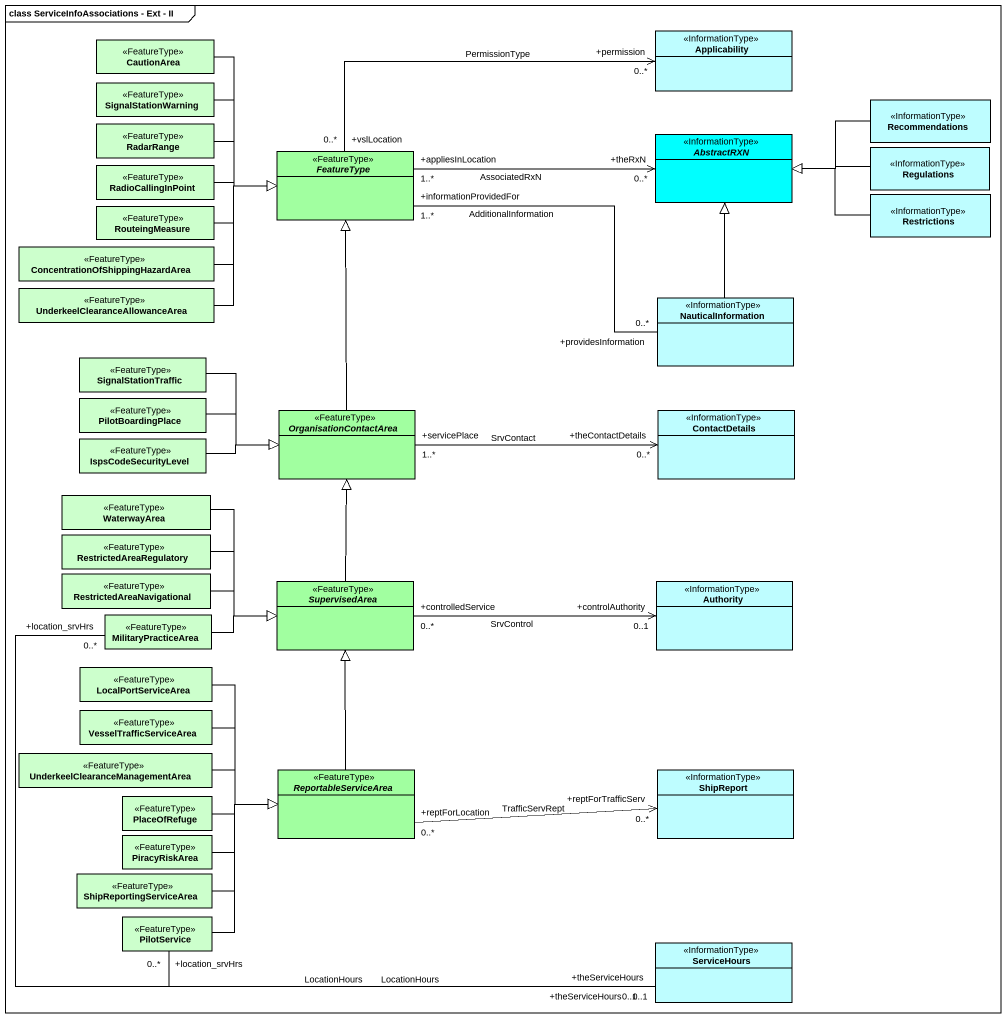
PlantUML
@startuml
mainframe class ServiceInfoAssociations - Ext - II
hide circle
hide empty members
class Applicability <<InformationType>> #BEFDFF
class CautionArea <<FeatureType>> #CCFFCC
class SignalStationWarning <<FeatureType>> #CCFFCC
class Recommendations <<InformationType>> #BEFDFF
class RadarRange <<FeatureType>> #CCFFCC
abstract class AbstractRXN <<InformationType>> #00FFFF
class Regulations <<InformationType>> #BEFDFF
class RadioCallingInPoint <<FeatureType>> #CCFFCC
abstract class FeatureType <<FeatureType>> #A1FFA0
class RouteingMeasure <<FeatureType>> #CCFFCC
class Restrictions <<InformationType>> #BEFDFF
class "ConcentrationOfShippingHazardArea" as ConcentrationOfShippingHazar <<FeatureType>> #CCFFCC
class "UnderkeelClearanceAllowanceArea" as UnderkeelClearanceAllowanceA <<FeatureType>> #CCFFCC
class NauticalInformation <<InformationType>> #BEFDFF
class SignalStationTraffic <<FeatureType>> #CCFFCC
class PilotBoardingPlace <<FeatureType>> #CCFFCC
abstract class OrganisationContactArea <<FeatureType>> #A1FFA0
class ContactDetails <<InformationType>> #BEFDFF
class IspsCodeSecurityLevel <<FeatureType>> #CCFFCC
class WaterwayArea <<FeatureType>> #CCFFCC
class RestrictedAreaRegulatory <<FeatureType>> #CCFFCC
class RestrictedAreaNavigational <<FeatureType>> #CCFFCC
abstract class SupervisedArea <<FeatureType>> #A1FFA0
class Authority <<InformationType>> #BEFDFF
class MilitaryPracticeArea <<FeatureType>> #CCFFCC
class LocalPortServiceArea <<FeatureType>> #CCFFCC
class VesselTrafficServiceArea <<FeatureType>> #CCFFCC
class "UnderkeelClearanceManagementArea" as UnderkeelClearanceManagement <<FeatureType>> #CCFFCC
class PlaceOfRefuge <<FeatureType>> #CCFFCC
abstract class ReportableServiceArea <<FeatureType>> #A1FFA0
class ShipReport <<InformationType>> #BEFDFF
class PiracyRiskArea <<FeatureType>> #CCFFCC
class ShipReportingServiceArea <<FeatureType>> #CCFFCC
class PilotService <<FeatureType>> #CCFFCC
class ServiceHours <<InformationType>> #BEFDFF
CautionArea --|> FeatureType
SignalStationWarning -right-|> FeatureType
Recommendations -left-|> AbstractRXN
RadarRange -right-|> FeatureType
Regulations -left-|> AbstractRXN
RadioCallingInPoint -right-|> FeatureType
FeatureType "+vslLocation\n0..*" -right-> "+permission\n0..*" Applicability : PermissionType
FeatureType "+appliesInLocation\n1..*" -right-> "+theRxN\n0..*" AbstractRXN : AssociatedRxN
FeatureType "+informationProvidedFor\n1..*" -right- "+providesInformation\n0..*" NauticalInformation : AdditionalInformation
RouteingMeasure -right-|> FeatureType
Restrictions -left-|> AbstractRXN
ConcentrationOfShippingHazar -right-|> FeatureType
UnderkeelClearanceAllowanceA -right-|> FeatureType
NauticalInformation -up-|> AbstractRXN
SignalStationTraffic -right-|> OrganisationContactArea
PilotBoardingPlace -right-|> OrganisationContactArea
OrganisationContactArea -up-|> FeatureType
OrganisationContactArea "+servicePlace\n1..*" -right-> "+theContactDetails\n0..*" ContactDetails : SrvContact
IspsCodeSecurityLevel -right-|> OrganisationContactArea
WaterwayArea -right-|> SupervisedArea
RestrictedAreaRegulatory -right-|> SupervisedArea
RestrictedAreaNavigational -right-|> SupervisedArea
SupervisedArea -up-|> OrganisationContactArea
SupervisedArea "+controlledService\n0..*" -right-> "+controlAuthority\n0..1" Authority : SrvControl
MilitaryPracticeArea -right-|> SupervisedArea
MilitaryPracticeArea "+location_srvHrs\n0..*" -- "+theServiceHours\n0..1" ServiceHours : LocationHours
LocalPortServiceArea -right-|> ReportableServiceArea
VesselTrafficServiceArea -right-|> ReportableServiceArea
UnderkeelClearanceManagement -right-|> ReportableServiceArea
PlaceOfRefuge -right-|> ReportableServiceArea
ReportableServiceArea -up-|> SupervisedArea
ReportableServiceArea "+reptForLocation\n0..*" -right-> "+reptForTrafficServ\n0..*" ShipReport : TrafficServRept
PiracyRiskArea -right-|> ReportableServiceArea
ShipReportingServiceArea -right-|> ReportableServiceArea
PilotService -up-|> ReportableServiceArea
PilotService "+location_srvHrs\n0..*" -right- "+theServiceHours\n0..1" ServiceHours : LocationHours
@enduml
